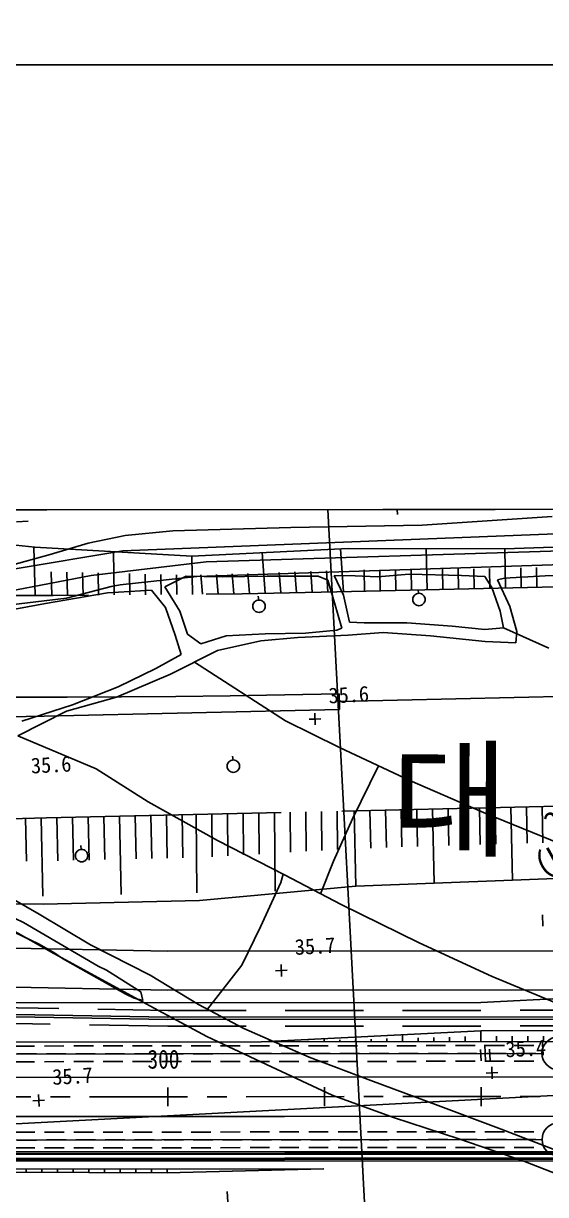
# Model space of a CAD drawing. Header units: millimetres. Extents: x 11366 to 12162, y 1103 to 1810.
# Drawn here: x 11600.7 to 11667.4, y 1474.8 to 1624.3 of the extents above; entities that cross this region are included whole.
import ezdxf
from ezdxf.enums import TextEntityAlignment as Align
from ezdxf.xclip import XClip

# ---------------------------------------------------------------- set-up
doc = ezdxf.new("R2010")
doc.units = ezdxf.units.MM
doc.header["$LTSCALE"] = 10
doc.header["$MEASUREMENT"] = 0
doc.header["$XCLIPFRAME"] = 2
for name, pattern in [('CENTER', [2, 1.25, -0.25, 0.25, -0.25]), ('DASHEDX2', [1.5, 1, -0.5]), ('HIDDEN', [0.375, 0.25, -0.125])]:
    doc.linetypes.add(name, pattern=pattern)
for name, color, linetype in [('TN-MANH', 4, 'Continuous'), ('TZ-BASE', 253, 'Continuous'), ('TZ-CABL', 4, 'Continuous'), ('TZ-LEAL', 1, 'Continuous')]:
    doc.layers.add(name, color=color, linetype=linetype)
doc.layers.add('TX-PAPR', color=2, linetype='Continuous', plot=False)
doc.styles.add('GR', font='GulimChe.ttf')
doc.styles.get("Standard").update_dxf_attribs({"font": 'GulimChe.ttf'})
doc.linetypes.add('ZIGZAG', pattern='A,0.0001,-0.2,[131,ltypeshp.shx,S=0.2,R=0,X=-0.2,Y=0],-0.4,[131,ltypeshp.shx,S=0.2,R=180,X=0.2,Y=0],-0.2', length=0.8001)

# ---------------------------------------------------------------- blocks, each defined once
blk = doc.blocks.new('JD-DFXGDFH6CHF')
at = {"layer": 'TZ-BASE'}
for p, q in [((217.11, 137.23), (235.69, -212.63)), ((229.32, 74.51, 38.86), (229.24, 76.01, 38.86)), ((180.67, 73.58, 38.74), (182.16, 73.66, 38.74)), ((232.46, 73.16, 34.96), (249.06, 74.27, 34.96)), ((189.82, 70.87, 34.96), (194.55, 71.83, 34.96)), ((268.73, 72.79, 38), (194.23, 69.9, 38)), ((194.55, 71.83, 34.96), (200.63, 72.43, 34.96)), ((200.63, 72.43, 34.96), (215.7, 72.88, 34.96)), ((215.7, 72.88, 34.96), (232.46, 73.16, 34.96)), ((184.96, 69.42, 34.96), (189.82, 70.87, 34.96)), ((349.64, 71.41, 36), (203.7, 66.63, 36)), ((277.96, 70.72, 37), (204.86, 68.5, 37)), ((179.71, 67.99, 34.96), (184.96, 69.42, 34.96)), ((194.23, 69.9, 38), (179.99, 67.49, 38)), ((204.86, 68.5, 37), (190.2, 66.76, 37)), ((190.2, 66.76, 37), (179.53, 64.68, 37)), ((203.7, 66.63, 36), (193.89, 65.57, 36)), ((202.31, 66.65, 35.56), (199.62, 65.28, 35.56)), ((206.94, 66.57, 35.56), (202.31, 66.65, 35.56)), ((212.68, 66.64, 35.56), (206.94, 66.57, 35.56)), ((219.19, 66.64, 35.56), (212.68, 66.64, 35.56)), ((220.44, 66.14, 35.56), (219.19, 66.64, 35.56)), ((221.28, 63.24, 35.56), (220.44, 66.14, 35.56)), ((221.21, 66.74, 35.31), (222.41, 64.23, 35.31)), ((223.92, 66.71, 35.31), (221.21, 66.74, 35.31)), ((226.77, 66.59, 35.31), (223.92, 66.71, 35.31)), ((230.8, 66.9, 35.31), (226.77, 66.59, 35.31)), ((237.51, 66.76, 35.31), (230.8, 66.9, 35.31)), ((240.48, 66.63, 35.31), (237.51, 66.76, 35.31)), ((241.39, 65.23, 35.31), (240.48, 66.63, 35.31)), ((243, 66.39, 35.64), (242.09, 66.19, 35.64)), ((242.09, 66.19, 35.64), (243.68, 62.78, 35.64)), ((248.16, 66.72, 35.64), (243, 66.39, 35.64)), ((256.12, 66.96, 35.64), (248.16, 66.72, 35.64)), ((192.29, 64.53, 35.2), (184.37, 63.15, 35.2)), ((192.73, 65.32, 36), (187.05, 63.86, 36)), ((197.9, 64.87, 35.2), (192.29, 64.53, 35.2)), ((193.89, 65.57, 36), (192.73, 65.32, 36)), ((199.68, 62.64, 35.2), (197.9, 64.87, 35.2)), ((199.62, 65.28, 35.56), (201.52, 62.18, 35.56)), ((232.02, 64.45, 35.33), (231.97, 64.97, 35.33)), ((242.45, 62.2, 35.31), (241.39, 65.23, 35.31)), ((184.37, 63.15, 35.2), (176.81, 61.8, 35.2)), ((187.05, 63.86, 36), (176.84, 62.65, 36)), ((211.59, 63.59, 35.33), (211.54, 64.1, 35.33)), ((222.2, 60.03, 35.56), (221.28, 63.24, 35.56)), ((222.41, 64.23, 35.31), (223.18, 60.8, 35.31)), ((200.94, 59.11, 35.2), (199.68, 62.64, 35.2)), ((201.52, 62.18, 35.56), (202.51, 59.27, 35.56)), ((242.88, 60.06, 35.31), (242.45, 62.2, 35.31)), ((243.68, 62.78, 35.64), (244.56, 59.58, 35.64)), ((221.55, 59.76, 35.56), (222.2, 60.03, 35.56)), ((223.18, 60.8, 35.31), (225.07, 60.72, 35.31)), ((225.07, 60.72, 35.31), (230.53, 60.7, 35.31)), ((230.53, 60.7, 35.31), (236.32, 60.29, 35.31)), ((236.32, 60.29, 35.31), (240.49, 59.85, 35.31)), ((240.49, 59.85, 35.31), (242.88, 60.06, 35.31)), ((248.67, 57.48, 35.98), (242.88, 60.06, 35.98)), ((201.68, 56.66, 35.2), (200.94, 59.11, 35.2)), ((202.51, 59.27, 35.56), (204.18, 58.01, 35.56)), ((204.18, 58.01, 35.56), (207.44, 59.04, 35.56)), ((211.85, 58.38, 35.64), (206.32, 57.17, 35.64)), ((207.44, 59.04, 35.56), (212.43, 59.31, 35.56)), ((216.59, 58.83, 35.64), (211.85, 58.38, 35.64)), ((212.43, 59.31, 35.56), (217.59, 59.4, 35.56)), ((223.01, 59.12, 35.64), (216.59, 58.83, 35.64)), ((217.59, 59.4, 35.56), (221.55, 59.76, 35.56)), ((227.47, 59.45, 35.64), (223.01, 59.12, 35.64)), ((233.54, 59.05, 35.64), (227.47, 59.45, 35.64)), ((240.53, 58.3, 35.64), (233.54, 59.05, 35.64)), ((244.56, 59.58, 35.64), (244.42, 58.16, 35.64)), ((206.32, 57.17, 35.64), (200.33, 54.16, 35.64)), ((244.42, 58.16, 35.64), (240.53, 58.3, 35.64)), ((198.44, 54.86, 35.2), (201.68, 56.66, 35.2)), ((203.37, 55.69, 36.35), (215, 48.19, 36.35)), ((200.33, 54.16, 35.64), (193.42, 51.22, 35.64)), ((193.62, 52.51, 35.2), (198.44, 54.86, 35.2)), ((187.8, 50.25, 35.2), (193.62, 52.51, 35.2)), ((193.42, 51.22, 35.64), (187.04, 49.42, 35.64)), ((221.85, 51.65), (221.9, 49.65)), ((221.85, 51.65), (221.9, 49.65)), ((221.88, 50.65), (283.45, 52.05)), ((187.04, 49.42, 35.64), (180.84, 46.28, 35.64)), ((181.35, 48.15, 35.2), (187.8, 50.25, 35.2)), ((184.19, 48.8), (221.9, 49.65)), ((215, 48.19, 36.35), (221.93, 44.77, 36.35)), ((218.03, 48.38, 35.61), (219.53, 48.46, 35.61)), ((218.78, 48.42, 35.61), (218.03, 48.38, 35.61)), ((218.82, 47.67, 35.61), (218.74, 49.17, 35.61)), ((218.74, 49.17, 35.61), (218.78, 48.42, 35.61)), ((190.81, 42.06, 35.79), (180.84, 46.28, 35.79)), ((208.31, 43.16, 35.87), (208.26, 43.68, 35.87)), ((221.93, 44.77, 36.35), (230.89, 40.56, 36.35)), ((197.49, 37.86, 35.79), (190.81, 42.06, 35.79)), ((223.58, 35.66, 36.37), (226.9, 42.44, 36.37)), ((230.89, 40.56, 36.35), (240.59, 36.37, 36.35)), ((206.32, 32.89, 35.79), (197.49, 37.86, 35.79)), ((240.59, 36.37, 36.35), (251.16, 32.04, 36.35)), ((221.13, 30.28, 36.37), (223.58, 35.66, 36.37)), ((188.93, 31.75, 35.87), (188.88, 32.27, 35.87)), ((214.88, 28.54, 35.79), (206.32, 32.89, 35.79)), ((219.5, 26.11, 36.37), (221.13, 30.28, 36.37)), ((214.4, 27.55, 36.37), (214.71, 28.62, 36.37)), ((222.11, 24.73, 35.79), (214.88, 28.54, 35.79)), ((176.25, 27.69, 35.64), (183.55, 23.49, 35.64)), ((211.8, 21.87, 36.37), (214.4, 27.55, 36.37)), ((699.42, 24.27), (0.01, -12.87)), ((232.07, 19.86, 35.79), (222.11, 24.73, 35.79)), ((176.81, 22.89, 35), (183.54, 19.69, 35)), ((181.55, 22.42, 35), (180.5, 22.94, 35)), ((183.55, 23.49, 35.64), (190.11, 19.58, 35.64)), ((247.82, 23.43, 35.54), (247.9, 21.98, 35.54)), ((185.44, 18.49, 36.48), (179.83, 21.63, 36.48)), ((191.08, 16.86, 35), (181.55, 22.42, 35)), ((209.45, 17.01, 36.37), (211.8, 21.87, 36.37)), ((183.54, 19.69, 35), (185.56, 18.51, 35)), ((190.11, 19.58, 35.64), (197.72, 15.73, 35.64)), ((241.41, 15.56, 35.79), (232.07, 19.86, 35.79)), ((191.13, 15.38, 36.48), (185.44, 18.49, 36.48)), ((185.56, 18.51, 35), (186.52, 17.85, 35)), ((186.52, 17.85, 35), (194.63, 13.28, 35)), ((192.14, 16.34, 35), (191.08, 16.86, 35)), ((205.04, 11.37, 36.37), (209.45, 17.01, 36.37)), ((214.52, 15.56, 35.67), (214.44, 17.06, 35.67)), ((214.44, 17.06, 35.67), (214.48, 16.31, 35.67)), ((197.7, 11.82, 36.48), (191.13, 15.38, 36.48)), ((196.52, 13.59, 35), (192.14, 16.34, 35)), ((197.72, 15.73, 35.64), (203.91, 11.97, 35.64)), ((213.73, 16.27, 35.67), (215.23, 16.35, 35.67)), ((214.48, 16.31, 35.67), (213.73, 16.27, 35.67)), ((252.31, 11.03, 35.79), (241.41, 15.56, 35.79)), ((196.81, 12.47, 35), (196.52, 13.59, 35)), ((194.63, 13.28, 35), (195.69, 12.8, 35)), ((195.69, 12.8, 35), (196.81, 12.47, 35)), ((203.91, 11.97, 35.64), (209.68, 8.89, 35.64)), ((204.95, 7.9, 36.48), (197.7, 11.82, 36.48)), ((213.22, 4, 36.48), (204.95, 7.9, 36.48)), ((209.68, 8.89, 35.64), (218.02, 5.23, 35.64)), ((211.92, 7.2), (149.97, 7.14)), ((211.92, 7.2), (149.97, 7.14)), ((239.91, 6.21, 35.54), (239.99, 4.77, 35.54)), ((240.47, 6.81, 35.54), (240.58, 4.8, 35.54)), ((241.14, 4.81, 35.54), (241.07, 6.27, 35.54)), ((218.02, 5.23, 35.64), (225.9, 2.27, 35.64)), ((220.98, 0.41, 36.48), (213.22, 4, 36.48)), ((240.64, 3.21, 35.44), (242.14, 3.29, 35.44)), ((241.39, 3.25, 35.44), (240.64, 3.21, 35.44)), ((241.43, 2.5, 35.44), (241.35, 4, 35.44)), ((241.35, 4, 35.44), (241.39, 3.25, 35.44)), ((0, 2.49), (471.52, 2.92)), ((101.2, 2.59), (298.8, 2.77)), ((225.9, 2.27, 35.64), (234.52, -0.93, 35.64)), ((183.53, -1.03, 35.67), (183.45, 0.47, 35.67)), ((183.45, 0.47, 35.67), (183.49, -0.28, 35.67)), ((200, -1.02), (200, 1.38)), ((200, -1.02), (200, 1.38)), ((220, -1), (220, 1.4)), ((220, -1), (220, 1.4)), ((228.79, -2.46, 36.48), (220.98, 0.41, 36.48)), ((240, -0.98), (240, 1.42)), ((240, -0.99), (240, 1.41)), ((182.75, -0.32, 35.67), (184.24, -0.24, 35.67)), ((183.49, -0.28, 35.67), (182.75, -0.32, 35.67)), ((234.52, -0.93, 35.64), (242.55, -3.94, 35.64)), ((0, -2.51), (301.08, -2.24)), ((101.2, -2.41), (298.8, -2.23)), ((237.17, -5.17, 36.48), (228.79, -2.46, 36.48)), ((242.55, -3.94, 35.64), (251.42, -7.33, 35.64)), ((245.45, -8.02, 36.48), (237.17, -5.17, 36.48)), ((99.88, -6.92), (294.7, -6.74)), ((99.88, -6.91), (294.7, -6.74)), ((99.88, -7.11), (295, -6.93)), ((99.88, -7.12), (295, -6.94)), ((99.88, -7.26), (295, -7.08)), ((99.88, -7.27), (295, -7.09)), ((99.88, -7.76), (295.01, -7.58)), ((99.88, -7.77), (295, -7.59)), ((161.88, -7.86), (295.01, -7.73)), ((161.88, -7.86), (295, -7.74)), ((161.88, -8.06), (294.7, -7.94)), ((161.88, -8.06), (294.71, -7.94)), ((253.24, -11.08, 36.48), (245.45, -8.02, 36.48)), ((161.88, -9.06), (219.89, -9)), ((161.88, -9.06), (219.88, -9.01)), ((199.88, -9.52), (179.88, -9.44)), ((199.88, -9.52), (179.88, -9.44)), ((181.88, -9.04), (181.88, -9.45)), ((181.88, -9.04), (181.88, -9.45)), ((183.88, -9.04), (183.88, -9.46)), ((183.88, -9.04), (183.88, -9.46)), ((185.88, -9.03), (185.88, -9.46)), ((185.88, -9.04), (185.88, -9.47)), ((187.88, -9.03), (187.88, -9.47)), ((187.88, -9.03), (187.88, -9.47)), ((189.88, -9.03), (189.88, -9.48)), ((189.88, -9.03), (189.88, -9.48)), ((191.88, -9.03), (191.88, -9.49)), ((191.88, -9.03), (191.88, -9.49)), ((193.88, -9.03), (193.88, -9.5)), ((193.88, -9.03), (193.88, -9.5)), ((195.88, -9.02), (195.88, -9.5)), ((195.88, -9.03), (195.88, -9.51)), ((197.88, -9.02), (197.88, -9.51)), ((197.88, -9.03), (197.88, -9.52)), ((219.89, -9), (199.88, -9.52)), ((219.88, -9.01), (199.88, -9.52)), ((199.88, -9.02), (199.88, -9.52)), ((199.88, -9.02), (199.88, -9.52)), ((207.56, -11.9, 35.54), (207.67, -13.91, 35.54))]:
    blk.add_line(p, q, dxfattribs=at)
at = {"layer": 'TZ-BASE', "linetype": 'DASHEDX2', "ltscale": 3}
for p, q in [((183.01, 70.37), (162.98, 72.46)), ((203.04, 69.23), (183.01, 70.37)), ((243.03, 70.14), (263.02, 70.89)), ((203.04, 69.23), (223.03, 70.18)), ((223.03, 70.18), (243.03, 70.14)), ((221.56, 64.65), (283.14, 66.05)), ((222.19, 36.66), (283.77, 38.06)), ((184.48, 35.8), (222.19, 36.66)), ((243.99, 27.85), (263.98, 28.6)), ((204.04, 25.24), (224.01, 27.1)), ((224.01, 27.1), (243.99, 27.85)), ((164.02, 24.84), (184.05, 24.79)), ((184.05, 24.79), (204.04, 25.24))]:
    blk.add_line(p, q, dxfattribs=at)
at = {"layer": 'TZ-BASE', "linetype": 'DASHEDX2'}
for p, q in [((183.06, 64.19), (182.88, 70.38)), ((193.15, 64.26), (193.03, 69.8)), ((203.15, 64.33), (203.04, 69.23)), ((203.15, 64.33), (203.04, 69.23)), ((203.15, 64.33), (203.04, 69.23)), ((203.15, 64.33), (203.04, 69.23)), ((212.41, 64.49), (212.04, 69.66)), ((222.43, 64.67), (222.03, 70.14)), ((233.12, 64.91), (233, 70.16)), ((243.12, 65.14), (243.01, 70.14)), ((220.42, 64.64), (220.23, 67.34)), ((225.12, 64.73), (225.06, 67.46)), ((227.12, 64.78), (227.06, 67.48)), ((229.12, 64.82), (229.06, 67.5)), ((231.12, 64.87), (231.06, 67.52)), ((235.12, 64.96), (235.06, 67.56)), ((237.12, 65), (237.06, 67.58)), ((239.12, 65.05), (239.06, 67.6)), ((241.12, 65.09), (241.06, 67.62)), ((245.12, 65.19), (245.06, 67.7)), ((247.12, 65.23), (247.06, 67.76)), ((185.15, 64.2), (185.08, 67.23)), ((187.15, 64.22), (187.08, 67.18)), ((189.15, 64.23), (189.09, 67.13)), ((191.15, 64.24), (191.09, 67.08)), ((195.15, 64.27), (195.09, 66.98)), ((197.15, 64.28), (197.09, 66.93)), ((199.15, 64.3), (199.09, 66.88)), ((201.15, 64.31), (201.1, 66.83)), ((204.4, 64.35), (204.22, 66.81)), ((206.4, 64.38), (206.22, 66.88)), ((208.41, 64.42), (208.22, 66.94)), ((210.41, 64.46), (210.22, 67.01)), ((214.41, 64.53), (214.22, 67.14)), ((216.42, 64.56), (216.22, 67.21)), ((218.42, 64.6), (218.23, 67.27)), ((189.8, 35.92), (189.92, 30.42)), ((191.8, 35.97), (191.92, 30.47)), ((193.8, 36.01), (194.05, 25.01)), ((195.8, 36.06), (195.92, 30.56)), ((197.8, 36.1), (197.92, 30.6)), ((199.8, 36.15), (199.92, 30.65)), ((201.8, 36.19), (201.92, 30.69)), ((203.6, 36.23), (203.69, 25.23)), ((205.6, 36.28), (205.65, 30.84)), ((207.6, 36.32), (207.65, 30.95)), ((209.6, 36.37), (209.65, 31.07)), ((211.6, 36.42), (211.65, 31.18)), ((213.6, 36.46), (213.69, 26.14)), ((215.6, 36.51), (215.64, 31.41)), ((217.6, 36.55), (217.64, 31.53)), ((219.6, 36.6), (219.64, 31.65)), ((221.6, 36.64), (221.64, 31.76)), ((223.79, 36.69), (224.01, 27.1)), ((223.79, 36.69), (224.01, 27.1)), ((225.79, 36.74), (225.9, 31.95)), ((227.79, 36.78), (227.9, 32.02)), ((229.79, 36.83), (229.89, 32.08)), ((231.79, 36.87), (231.89, 32.14)), ((233.79, 36.92), (234, 27.47)), ((235.79, 36.97), (235.89, 32.26)), ((237.78, 37.01), (237.89, 32.32)), ((239.78, 37.06), (239.89, 32.38)), ((241.78, 37.1), (241.89, 32.44)), ((243.78, 37.15), (243.99, 27.85)), ((243.78, 37.15), (243.99, 27.85)), ((245.78, 37.19), (245.89, 32.56)), ((247.78, 37.24), (247.89, 32.62)), ((181.8, 35.74), (181.92, 30.26)), ((183.8, 35.78), (184.05, 24.79)), ((183.8, 35.78), (184.05, 24.79)), ((185.8, 35.83), (185.92, 30.33)), ((187.8, 35.87), (187.92, 30.38)), ((101.06, 13.08), (199.97, 11.19)), ((101.06, 13.08), (199.97, 11.19)), ((199.97, 9.19), (100.89, 11.08)), ((199.97, 9.19), (100.9, 11.08)), ((199.97, 11.19), (299.96, 11.28)), ((199.97, 11.19), (299.96, 11.28)), ((199.97, 9.19), (299.96, 9.28)), ((199.97, 9.19), (299.96, 9.28))]:
    blk.add_line(p, q, dxfattribs=at)
at = {"layer": 'TZ-BASE', "linetype": 'ByBlock'}
for p, q in [((199.97, 18.79), (123.97, 20.25)), ((279.96, 18.86), (199.97, 18.79)), ((199.97, 13.79), (123.96, 15.25)), ((279.96, 13.86), (199.97, 13.79))]:
    blk.add_line(p, q, dxfattribs=at)
at = {"layer": 'TZ-BASE', "linetype": 'Continuous'}
for p, q in [((199.97, 10.34), (100.99, 12.23)), ((199.97, 10.34), (100.99, 12.23)), ((100.97, 11.93), (199.97, 10.04)), ((100.97, 11.93), (199.97, 10.04)), ((199.97, 10.34), (299.96, 10.43)), ((199.97, 10.34), (299.96, 10.43)), ((199.97, 10.04), (299.96, 10.13)), ((199.97, 10.04), (299.96, 10.13)), ((211.92, 7.2), (239.95, 8.63)), ((211.92, 7.2), (239.95, 8.62)), ((219.95, 7.2), (219.95, 7.61)), ((219.96, 7.21), (219.96, 7.61)), ((223.95, 7.21), (223.95, 7.51)), ((223.96, 7.21), (223.96, 7.51)), ((225.95, 7.21), (225.95, 7.56)), ((225.96, 7.21), (225.96, 7.56)), ((227.95, 7.21), (227.95, 7.61)), ((227.96, 7.21), (227.96, 7.61)), ((229.95, 7.21), (229.95, 8.12)), ((229.96, 7.22), (229.95, 8.12)), ((231.95, 7.22), (231.95, 7.72)), ((231.96, 7.22), (231.96, 7.72)), ((233.95, 7.22), (233.95, 7.77)), ((233.96, 7.22), (233.96, 7.77)), ((235.95, 7.22), (235.95, 7.82)), ((235.96, 7.22), (235.96, 7.82)), ((237.95, 7.22), (237.95, 7.88)), ((237.96, 7.22), (237.96, 7.89)), ((239.95, 8.63), (259.95, 8.65)), ((239.95, 8.62), (259.95, 8.64)), ((239.96, 7.23), (239.95, 8.63)), ((239.95, 7.22), (239.95, 8.62)), ((241.95, 7.22), (241.95, 7.93)), ((241.96, 7.23), (241.96, 7.93)), ((243.95, 7.23), (243.95, 7.93)), ((243.96, 7.23), (243.96, 7.93)), ((245.95, 7.23), (245.95, 7.93)), ((245.96, 7.23), (245.96, 7.93)), ((247.95, 7.23), (247.95, 7.93)), ((247.96, 7.23), (247.96, 7.93)), ((211.92, 7.2), (299.96, 7.28)), ((211.92, 7.2), (299.96, 7.28)), ((213.95, 7.2), (213.95, 7.25)), ((213.96, 7.2), (213.96, 7.25)), ((215.95, 7.2), (215.95, 7.3)), ((215.96, 7.2), (215.96, 7.3)), ((217.95, 7.2), (217.95, 7.35)), ((217.96, 7.21), (217.96, 7.35)), ((221.95, 7.21), (221.95, 7.45)), ((221.96, 7.21), (221.96, 7.46))]:
    blk.add_line(p, q, dxfattribs=at)
at = {"layer": 'TZ-BASE', "ltscale": 10}
for p, q in [((179.96, 12.17), (239.96, 12.23)), ((239.96, 12.23), (259.96, 13.25))]:
    blk.add_line(p, q, dxfattribs=at)
at = {"layer": 'TZ-BASE', "ltscale": 3}
for p, q in [((179.96, 12.17), (239.96, 12.22)), ((239.96, 12.22), (259.96, 13.24))]:
    blk.add_line(p, q, dxfattribs=at)
at = {"layer": 'TZ-BASE', "linetype": 'CENTER'}
blk.add_line((0, 0.01), (700, 0.64), dxfattribs=at)
at = {"layer": 'TZ-BASE'}
for centre in [(232.06, 63.68, 35.33), (211.63, 62.82, 35.33), (208.35, 42.4, 35.87), (188.97, 30.98, 35.87)]:
    blk.add_circle(centre, 0.791, dxfattribs=at)
at = {"layer": 'TZ-BASE', "linetype": 'DASHEDX2', "ltscale": 3}
for centre, radius, start, end in [((180.92, 1851.19), 1787, 265.11064, 271.30313), ((-600.56, 34546.37), 34519.5, 271.272568, 271.303126)]:
    blk.add_arc(centre, radius, start, end, dxfattribs=at)
at = {"layer": 'TZ-BASE'}
for centre, radius, start in [((180.92, 1851.19), 1800, 264.22981), ((-600.41, 34539.87), 34500, 271.272573)]:
    blk.add_arc(centre, radius, start, 271.30313, dxfattribs=at)
for s, height, rotation, p in [('35.6', 2, 3.0398, (220.56, 50.4, 36.02)), ('대    구    직    할    시', 12, 359.8412, (228.5, 32.17)), ('35.6', 2, 3.0398, (182.55, 41.46, 36.02)), ('35.7', 2, 3.0398, (216.26, 18.3, 36.02)), ('35.4', 2, 3.0398, (243.17, 5.23, 36.04)), ('35.7', 2, 3.0398, (185.28, 1.71, 36.02))]:
    blk.add_text(s, height=height, rotation=rotation, dxfattribs=at).set_placement(p)
at = {"layer": 'TZ-BASE', "width": 0.875}
blk.add_text('300', height=2.4, rotation=0.0518, dxfattribs=at).set_placement((199.43, 3.79), align=Align.CENTER)
blk = doc.blocks.new('JD-F45F5')
at = {"layer": 'TZ-BASE', "style": 'GR'}
for s, p in [('281K350', (179.07, 108.19)), ('(KPR293K195)', (177.76, 102.99))]:
    blk.add_text(s, height=3, rotation=29.2387, dxfattribs=at).set_placement(p)

msp = doc.modelspace()

# ---------------------------------------------------------------- linework, layer by layer
at = {"layer": 'TN-MANH'}
for centre in [(11669.06, 1492.83), (11669.07, 1481.83)]:
    msp.add_circle(centre, 2.1, dxfattribs=at)
at = {"layer": 'TX-PAPR'}
msp.add_lwpolyline([(11489.26, 1412.29), (12119.26, 1412.73), (12119.13, 1562.62), (11489.13, 1562.15)], dxfattribs=at)
at = {"layer": 'TZ-CABL', "linetype": 'HIDDEN'}
for points in [[(11520.91, 1493.69), (11667.22, 1493.82)], [(11521.16, 1492.69), (11666.96, 1492.82)], [(11520.91, 1491.69), (11667.22, 1491.82)], [(11520.92, 1482.69), (11667.22, 1482.82)], [(11521.17, 1481.69), (11666.97, 1481.82)], [(11520.92, 1480.69), (11667.23, 1480.82)]]:
    msp.add_lwpolyline(points, dxfattribs=at)
at = {"layer": 'TZ-CABL', "linetype": 'ZIGZAG', "ltscale": 0.5}
for points in [[(11521.16, 1492.69), (11666.96, 1492.82)], [(11521.17, 1481.69), (11666.97, 1481.82)]]:
    msp.add_lwpolyline(points, dxfattribs=at)
at = {"layer": 'TZ-LEAL'}
msp.add_lwpolyline([(11365.89, 1103.05), (12161.89, 1103.05), (12161.89, 1619.05), (11365.89, 1619.05)], close=True, dxfattribs=at)

# ---------------------------------------------------------------- block references
at = {"layer": 'TZ-BASE'}
ref = msp.add_blockref('JD-DFXGDFH6CHF', (11419.19, 1487.09), dxfattribs=at)
XClip(ref).set_block_clipping_path([(69.9338669773, 75.0555249423), (70.0659624774, -74.8004272748), (700.0683191703, -74.3568896312), (699.933692272, 75.5313861654)])
msp.add_blockref('JD-F45F5', (11489.26, 1412.29), dxfattribs=at)

doc.saveas('drawing.dxf')
